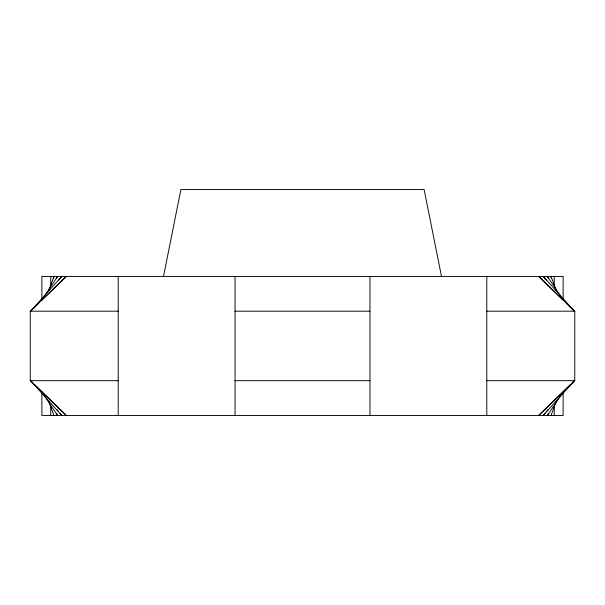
<?xml version="1.0" encoding="UTF-8"?>
<svg xmlns="http://www.w3.org/2000/svg" width="605" height="605" viewBox="0 0 605 605"><rect width="100%" height="100%" fill="white"/><g stroke="black" fill="none" stroke-linecap="round" stroke-linejoin="round"><path stroke-width="0.91" d="M53.762 278.315L53.936 276.44L48.808 290.339M163.501 276.44L180.872 189.562L424.128 189.562L441.499 276.44M551.064 415.438L556.509 400.669M56.787 278.134L57.588 276.44L44.142 296.518M548.213 413.744L547.412 415.438L560.858 395.36M58.798 280.138L61.71 276.44L30.628 311.189L38.697 303.317M545.037 413.223L543.29 415.438L574.372 380.689L572.353 382.655M546.784 410.999L547.956 409.524M41.39 300.7L66.293 276.44L30.25 311.189L30.25 380.689L66.293 415.438L34.666 384.621M570.333 384.621L538.707 415.438L574.75 380.689L574.75 311.189L538.707 276.44L563.61 300.7M30.25 311.189L118.209 311.189M235.042 311.189L369.957 311.189M486.791 311.189L574.75 311.189M30.25 380.689L118.209 380.689M235.042 380.689L369.957 380.689M486.791 380.689L574.75 380.689M566.303 303.317L574.372 311.189L543.29 276.44L546.202 280.138M32.647 382.655L30.628 380.689L61.71 415.438L59.963 413.223M57.044 409.524L58.216 410.999M560.858 296.518L547.412 276.44L548.213 278.134M44.142 395.36L57.588 415.438L56.787 413.744M556.192 290.339L551.064 276.44L551.238 278.315M48.491 400.669L53.936 415.438M563.126 298.976L563.126 276.44L41.874 276.44L41.874 298.976M563.126 391.957L563.126 415.438L41.874 415.438L41.874 391.957M554.248 276.44L554.248 285.832M554.248 406.046L554.248 415.438M486.791 276.44L486.791 415.438M369.957 276.44L369.957 415.438M235.042 276.44L235.042 415.438M118.209 276.44L118.209 415.438M50.752 276.44L50.752 285.832M50.752 406.046L50.752 415.438"/></g></svg>
